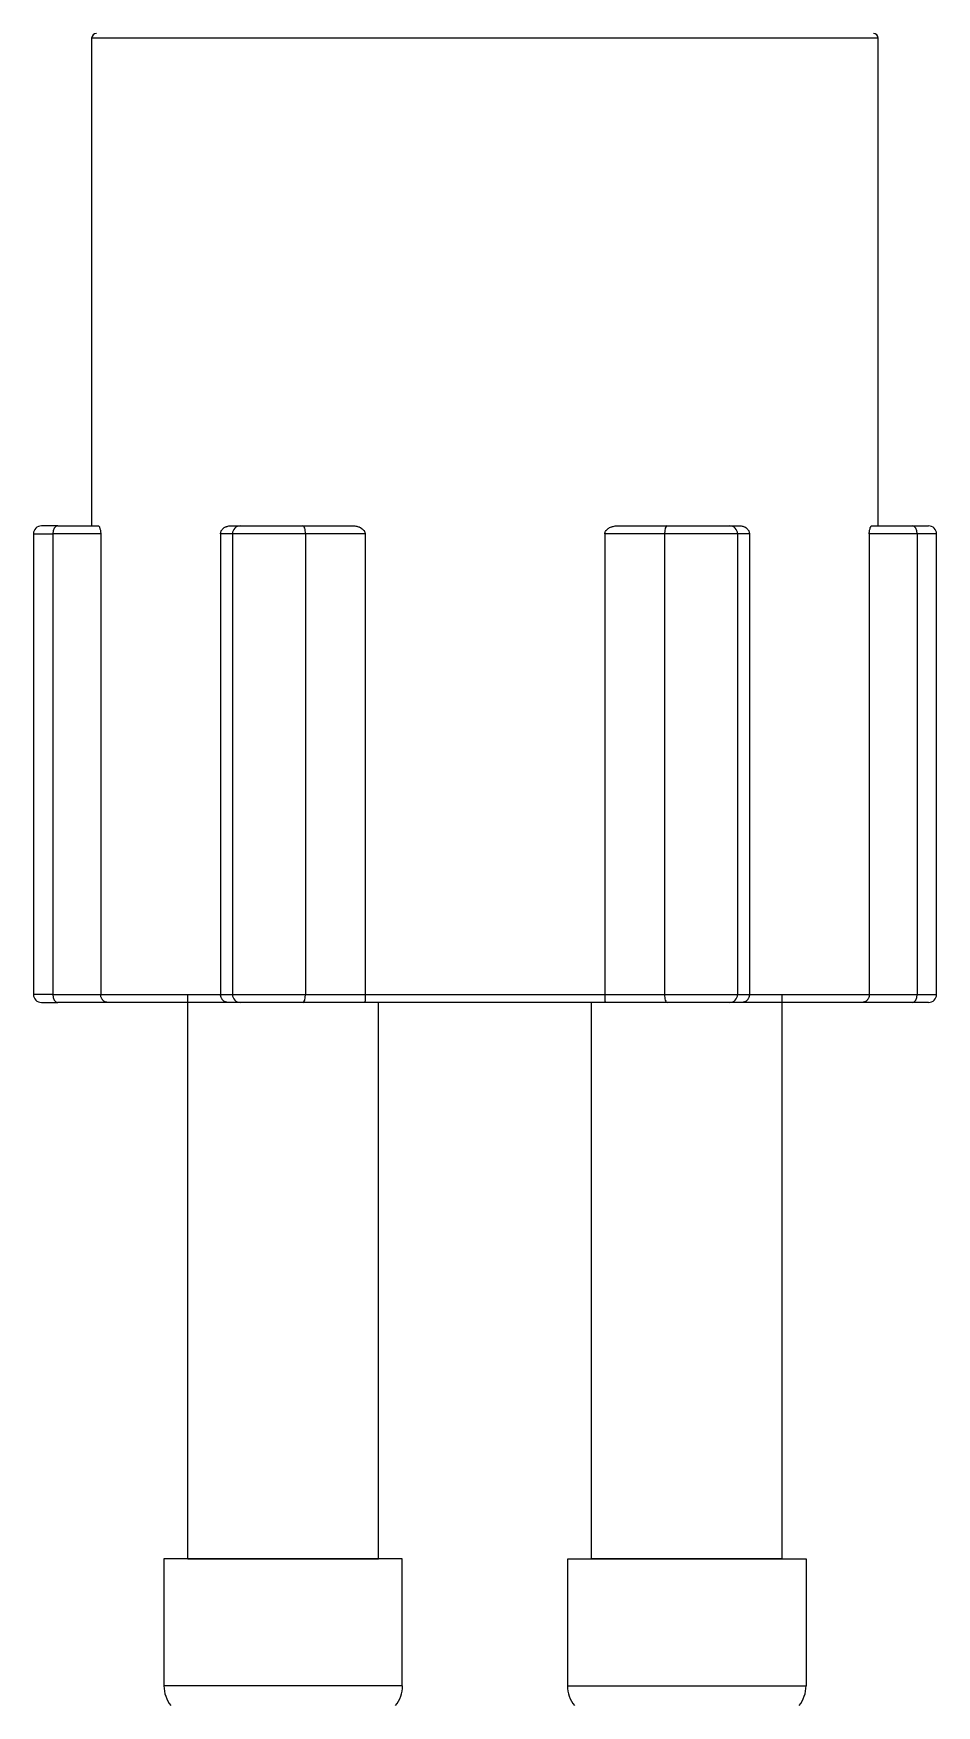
# Model space of a CAD drawing. Extents: x 0 to 948, y 0 to 695.
# Drawn here: x 144.7 to 201.6, y 235.6 to 340.9 of the extents above; entities that cross this region are included whole.
import ezdxf

# ---------------------------------------------------------------- set-up
doc = ezdxf.new("R2010")
doc.units = 0
doc.header["$LTSCALE"] = 10
doc.header["$MEASUREMENT"] = 0
doc.layers.get('0').update_dxf_attribs({"linetype": 'CONTINUOUS'})
for name, color, linetype in [('1', 7, 'CONTINUOUS'), ('DEF_LAYER_ASSEM_MEMBER', 7, 'CONTINUOUS'), ('레이어 1', 7, 'CONTINUOUS')]:
    doc.layers.add(name, color=color, linetype=linetype)

msp = doc.modelspace()

# ---------------------------------------------------------------- linework, layer by layer
at = {"lineweight": -3, "ltscale": 0.5}
for p, q in [((154.43, 244.83), (166.43, 244.83)), ((191.84, 244.83), (179.84, 244.83))]:
    msp.add_line(p, q, dxfattribs=at)
at = {"layer": '1', "color": 7, "linetype": 'Continuous', "lineweight": -3}
for p, q in [((152.93, 244.83), (152.93, 236.83)), ((160.43, 244.83), (152.93, 244.83)), ((167.93, 244.83), (160.43, 244.83)), ((167.93, 236.83), (167.93, 244.83)), ((178.34, 236.83), (178.34, 244.83)), ((178.34, 244.83), (185.84, 244.83)), ((185.84, 244.83), (193.34, 244.83)), ((193.34, 244.83), (193.34, 236.83)), ((160.43, 236.83), (152.93, 236.83)), ((167.93, 236.83), (160.43, 236.83)), ((178.34, 236.83), (185.84, 236.83)), ((185.84, 236.83), (193.34, 236.83))]:
    msp.add_line(p, q, dxfattribs=at)
for centre, start, end in [((154.93, 236.83), 180, 218.4508), ((165.94, 236.83), 321.5492, 0), ((180.33, 236.83), 180, 218.4508), ((191.34, 236.83), 321.5492, 0)]:
    msp.add_arc(centre, 2, start, end, dxfattribs=at)
at = {"layer": 'DEF_LAYER_ASSEM_MEMBER', "color": 7, "linetype": 'Continuous', "lineweight": -3}
for p, q in [((154.43, 244.83), (154.43, 280.35)), ((191.84, 244.83), (191.84, 280.35)), ((166.43, 244.83), (166.43, 279.85)), ((179.84, 244.83), (179.84, 279.85))]:
    msp.add_line(p, q, dxfattribs=at)
at = {"layer": '레이어 1', "lineweight": -3}
for p, q in [((148.38, 340.55), (148.38, 309.85)), ((197.88, 340.55), (148.38, 340.55)), ((197.88, 309.85), (197.88, 340.55)), ((146.26, 309.85), (145.22, 309.85)), ((146.26, 309.85), (148.79, 309.85)), ((157.11, 309.85), (157.73, 309.85)), ((157.73, 309.85), (161.67, 309.85)), ((161.67, 309.85), (164.82, 309.85)), ((181.45, 309.85), (184.6, 309.85)), ((184.6, 309.85), (188.54, 309.85)), ((188.54, 309.85), (189.16, 309.85)), ((197.48, 309.85), (200.01, 309.85)), ((200.01, 309.85), (201.05, 309.85)), ((144.72, 309.35), (144.72, 280.35)), ((144.72, 309.35), (145.93, 309.35)), ((145.93, 309.35), (145.93, 280.35)), ((148.95, 309.35), (145.93, 309.35)), ((148.95, 309.35), (148.95, 280.35)), ((157.24, 309.35), (156.49, 309.35)), ((156.49, 309.35), (156.49, 280.35)), ((157.24, 309.35), (157.24, 280.35)), ((161.83, 309.35), (157.24, 309.35)), ((165.59, 309.35), (161.83, 309.35)), ((161.83, 309.35), (161.83, 280.35)), ((165.59, 309.35), (165.59, 280.35)), ((180.68, 309.35), (180.68, 280.35)), ((184.44, 309.35), (180.68, 309.35)), ((184.44, 309.35), (184.44, 280.35)), ((189.03, 309.35), (184.44, 309.35)), ((189.78, 309.35), (189.03, 309.35)), ((189.03, 309.35), (189.03, 280.35)), ((189.78, 309.35), (189.78, 280.35)), ((200.34, 309.35), (197.32, 309.35)), ((197.32, 309.35), (197.32, 280.35)), ((201.55, 309.35), (200.34, 309.35)), ((200.34, 309.35), (200.34, 280.35)), ((201.55, 280.35), (201.55, 309.35)), ((145.93, 280.35), (144.72, 280.35)), ((145.93, 280.35), (148.95, 280.35)), ((148.95, 280.35), (156.49, 280.35)), ((156.49, 280.35), (157.24, 280.35)), ((157.24, 280.35), (161.83, 280.35)), ((161.83, 280.35), (165.59, 280.35)), ((165.59, 280.35), (180.68, 280.35)), ((180.68, 280.35), (184.44, 280.35)), ((184.44, 280.35), (189.03, 280.35)), ((189.03, 280.35), (189.78, 280.35)), ((189.78, 280.35), (197.32, 280.35)), ((197.32, 280.35), (200.34, 280.35)), ((200.34, 280.35), (201.55, 280.35)), ((145.22, 279.85), (146.26, 279.85)), ((149.4, 279.85), (146.26, 279.85)), ((156.95, 279.85), (149.4, 279.85)), ((157.73, 279.85), (156.95, 279.85)), ((161.67, 279.85), (157.73, 279.85)), ((165.58, 279.85), (161.67, 279.85)), ((180.69, 279.85), (165.58, 279.85)), ((184.6, 279.85), (180.69, 279.85)), ((188.54, 279.85), (184.6, 279.85)), ((189.32, 279.85), (188.54, 279.85)), ((196.87, 279.85), (189.32, 279.85)), ((200.01, 279.85), (196.87, 279.85)), ((201.05, 279.85), (200.01, 279.85))]:
    msp.add_line(p, q, dxfattribs=at)
for centre, radius, start, end in [((148.68, 340.55), 0.3, 90, 180), ((197.58, 340.55), 0.3, 0, 90), ((145.22, 309.35), 0.5, 90, 180), ((201.05, 309.35), 0.5, 0, 90), ((145.22, 280.35), 0.5, 180, 270), ((201.05, 280.35), 0.5, 270, 0)]:
    msp.add_arc(centre, radius, start, end, dxfattribs=at)
for centre, major_axis, ratio, start_param, end_param in [((146.26, 309.35), (0, -0.5), 0.652821, 3.141593, 4.712389), ((157.73, 309.35), (0, -0.5), 0.982435, 3.141593, 4.712389), ((161.67, 309.35), (0, -0.5), 0.329614, 1.570796, 3.141593), ((184.6, 309.35), (0, -0.5), 0.329614, 3.141593, 4.712389), ((188.54, 309.35), (0, -0.5), 0.982435, 1.570796, 3.141593), ((200.01, 309.35), (0, 0.5), 0.652821, 4.712389, 6.283185), ((146.26, 280.35), (0, -0.5), 0.652821, 4.712389, 6.283185), ((157.73, 280.35), (0, -0.5), 0.982435, 4.712389, 6.283185), ((161.67, 280.35), (0, -0.5), 0.329614, 0, 1.570796), ((184.6, 280.35), (0, 0.5), 0.329614, 1.570796, 3.141593), ((188.54, 280.35), (0, 0.5), 0.982435, 3.141593, 4.712389), ((200.01, 280.35), (0, 0.5), 0.652821, 3.141593, 4.712389)]:
    msp.add_ellipse(centre, major_axis=major_axis, ratio=ratio, start_param=start_param, end_param=end_param, dxfattribs=at)
for points, knots in [([(148.79, 309.85), (148.8, 309.85), (148.8, 309.85), (148.82, 309.84), (148.83, 309.83), (148.84, 309.82), (148.85, 309.81), (148.86, 309.79), (148.87, 309.78), (148.88, 309.76), (148.88, 309.75), (148.89, 309.72), (148.9, 309.7), (148.91, 309.65), (148.92, 309.62), (148.93, 309.58), (148.93, 309.57), (148.93, 309.56), (148.93, 309.55), (148.94, 309.52), (148.94, 309.5), (148.94, 309.46), (148.95, 309.44), (148.95, 309.4), (148.95, 309.37), (148.95, 309.35)], [0, 0, 0, 0, 0.125, 0.125, 0.25, 0.25, 0.375, 0.375, 0.4375, 0.4375, 0.5, 0.5, 0.625, 0.625, 0.75, 0.75, 0.78125, 0.78125, 0.8125, 0.8125, 0.875, 0.875, 0.9375, 0.9375, 1, 1, 1, 1]), ([(156.49, 309.35), (156.49, 309.37), (156.5, 309.4), (156.5, 309.43), (156.5, 309.44), (156.51, 309.46), (156.51, 309.47), (156.52, 309.5), (156.53, 309.52), (156.54, 309.55), (156.55, 309.56), (156.56, 309.57), (156.56, 309.58), (156.59, 309.62), (156.61, 309.65), (156.65, 309.69), (156.67, 309.7), (156.7, 309.72), (156.71, 309.73), (156.75, 309.76), (156.78, 309.78), (156.83, 309.8), (156.85, 309.8), (156.88, 309.82), (156.89, 309.82), (156.94, 309.83), (156.97, 309.84), (157.04, 309.85), (157.07, 309.85), (157.11, 309.85)], [0, 0, 0, 0, 0.0625, 0.0625, 0.09375, 0.09375, 0.125, 0.125, 0.1875, 0.1875, 0.21875, 0.21875, 0.25, 0.25, 0.375, 0.375, 0.4375, 0.4375, 0.5, 0.5, 0.625, 0.625, 0.6875, 0.6875, 0.75, 0.75, 0.875, 0.875, 1, 1, 1, 1]), ([(164.82, 309.85), (164.86, 309.85), (164.9, 309.85), (164.98, 309.84), (165.02, 309.83), (165.1, 309.82), (165.14, 309.81), (165.2, 309.79), (165.22, 309.78), (165.26, 309.76), (165.28, 309.75), (165.33, 309.72), (165.37, 309.7), (165.44, 309.65), (165.47, 309.62), (165.5, 309.58), (165.51, 309.57), (165.52, 309.56), (165.53, 309.55), (165.54, 309.52), (165.55, 309.5), (165.57, 309.46), (165.58, 309.44), (165.59, 309.4), (165.59, 309.37), (165.59, 309.35)], [0, 0, 0, 0, 0.125, 0.125, 0.25, 0.25, 0.375, 0.375, 0.4375, 0.4375, 0.5, 0.5, 0.625, 0.625, 0.75, 0.75, 0.78125, 0.78125, 0.8125, 0.8125, 0.875, 0.875, 0.9375, 0.9375, 1, 1, 1, 1]), ([(180.68, 309.35), (180.68, 309.37), (180.68, 309.4), (180.69, 309.43), (180.69, 309.44), (180.7, 309.46), (180.7, 309.47), (180.72, 309.5), (180.73, 309.52), (180.74, 309.55), (180.75, 309.56), (180.76, 309.57), (180.77, 309.58), (180.8, 309.62), (180.83, 309.65), (180.88, 309.69), (180.9, 309.7), (180.94, 309.72), (180.96, 309.73), (181.01, 309.76), (181.05, 309.78), (181.11, 309.8), (181.13, 309.8), (181.17, 309.82), (181.19, 309.82), (181.25, 309.83), (181.29, 309.84), (181.37, 309.85), (181.41, 309.85), (181.45, 309.85)], [0, 0, 0, 0, 0.0625, 0.0625, 0.09375, 0.09375, 0.125, 0.125, 0.1875, 0.1875, 0.21875, 0.21875, 0.25, 0.25, 0.375, 0.375, 0.4375, 0.4375, 0.5, 0.5, 0.625, 0.625, 0.6875, 0.6875, 0.75, 0.75, 0.875, 0.875, 1, 1, 1, 1]), ([(189.16, 309.85), (189.2, 309.85), (189.23, 309.85), (189.3, 309.84), (189.33, 309.83), (189.39, 309.82), (189.42, 309.81), (189.47, 309.79), (189.49, 309.78), (189.52, 309.76), (189.53, 309.75), (189.57, 309.72), (189.6, 309.7), (189.66, 309.65), (189.68, 309.62), (189.71, 309.58), (189.71, 309.57), (189.72, 309.56), (189.73, 309.55), (189.74, 309.52), (189.75, 309.5), (189.76, 309.46), (189.77, 309.44), (189.77, 309.4), (189.78, 309.37), (189.78, 309.35)], [0, 0, 0, 0, 0.125, 0.125, 0.25, 0.25, 0.375, 0.375, 0.4375, 0.4375, 0.5, 0.5, 0.625, 0.625, 0.75, 0.75, 0.78125, 0.78125, 0.8125, 0.8125, 0.875, 0.875, 0.9375, 0.9375, 1, 1, 1, 1]), ([(197.32, 309.35), (197.32, 309.37), (197.32, 309.4), (197.32, 309.43), (197.32, 309.44), (197.33, 309.46), (197.33, 309.47), (197.33, 309.5), (197.33, 309.52), (197.34, 309.55), (197.34, 309.56), (197.34, 309.57), (197.34, 309.58), (197.35, 309.62), (197.36, 309.65), (197.37, 309.69), (197.37, 309.7), (197.38, 309.72), (197.38, 309.73), (197.39, 309.76), (197.4, 309.78), (197.41, 309.8), (197.42, 309.8), (197.43, 309.82), (197.43, 309.82), (197.44, 309.83), (197.45, 309.84), (197.47, 309.85), (197.47, 309.85), (197.48, 309.85)], [0, 0, 0, 0, 0.0625, 0.0625, 0.09375, 0.09375, 0.125, 0.125, 0.1875, 0.1875, 0.21875, 0.21875, 0.25, 0.25, 0.375, 0.375, 0.4375, 0.4375, 0.5, 0.5, 0.625, 0.625, 0.6875, 0.6875, 0.75, 0.75, 0.875, 0.875, 1, 1, 1, 1]), ([(149.4, 279.85), (149.39, 279.85), (149.39, 279.85), (149.37, 279.85), (149.37, 279.85), (149.34, 279.86), (149.33, 279.86), (149.29, 279.87), (149.26, 279.88), (149.22, 279.89), (149.21, 279.9), (149.18, 279.92), (149.17, 279.92), (149.13, 279.95), (149.11, 279.97), (149.07, 280.01), (149.06, 280.02), (149.05, 280.04), (149.03, 280.07), (149.01, 280.1), (149, 280.13), (148.99, 280.14), (148.99, 280.15), (148.97, 280.19), (148.96, 280.22), (148.95, 280.27), (148.95, 280.29), (148.95, 280.32), (148.95, 280.34), (148.95, 280.35)], [0, 0, 0, 0, 0.03125, 0.03125, 0.0625, 0.0625, 0.125, 0.125, 0.25, 0.25, 0.3125, 0.3125, 0.375, 0.375, 0.5, 0.5, 0.5625, 0.5625, 0.625, 0.6875, 0.71875, 0.71875, 0.75, 0.75, 0.875, 0.875, 0.9375, 0.9375, 1, 1, 1, 1]), ([(156.95, 279.85), (156.95, 279.85), (156.94, 279.85), (156.93, 279.85), (156.92, 279.85), (156.9, 279.86), (156.88, 279.86), (156.85, 279.86), (156.84, 279.87), (156.81, 279.88), (156.8, 279.88), (156.76, 279.9), (156.73, 279.92), (156.69, 279.94), (156.68, 279.95), (156.66, 279.97), (156.63, 279.99), (156.61, 280.02), (156.59, 280.04), (156.58, 280.06), (156.56, 280.1), (156.54, 280.13), (156.53, 280.16), (156.53, 280.17), (156.52, 280.19), (156.52, 280.2), (156.51, 280.22), (156.51, 280.24), (156.5, 280.29), (156.49, 280.32), (156.49, 280.35)], [0, 0, 0, 0, 0.03125, 0.03125, 0.0625, 0.0625, 0.125, 0.125, 0.1875, 0.1875, 0.25, 0.25, 0.375, 0.375, 0.4375, 0.4375, 0.5, 0.5625, 0.5625, 0.625, 0.625, 0.75, 0.75, 0.78125, 0.78125, 0.8125, 0.8125, 0.875, 0.875, 1, 1, 1, 1]), ([(165.59, 280.35), (165.59, 280.32), (165.59, 280.29), (165.59, 280.24), (165.59, 280.22), (165.59, 280.2), (165.59, 280.19), (165.59, 280.17), (165.59, 280.16), (165.59, 280.13), (165.59, 280.1), (165.59, 280.06), (165.59, 280.04), (165.59, 280.02), (165.59, 279.99), (165.59, 279.97), (165.59, 279.95), (165.59, 279.94), (165.58, 279.92), (165.58, 279.9), (165.58, 279.88), (165.58, 279.88), (165.58, 279.87), (165.58, 279.86), (165.58, 279.86), (165.58, 279.86), (165.58, 279.85), (165.58, 279.85), (165.58, 279.85), (165.58, 279.85), (165.58, 279.85)], [0, 0, 0, 0, 0.125, 0.125, 0.1875, 0.1875, 0.21875, 0.21875, 0.25, 0.25, 0.375, 0.375, 0.4375, 0.4375, 0.5, 0.5625, 0.5625, 0.625, 0.625, 0.75, 0.75, 0.8125, 0.8125, 0.875, 0.875, 0.9375, 0.9375, 0.96875, 0.96875, 1, 1, 1, 1]), ([(180.68, 280.35), (180.68, 280.32), (180.68, 280.29), (180.68, 280.24), (180.68, 280.22), (180.68, 280.2), (180.68, 280.19), (180.68, 280.17), (180.68, 280.16), (180.68, 280.13), (180.68, 280.1), (180.68, 280.06), (180.68, 280.04), (180.68, 280.02), (180.68, 279.99), (180.68, 279.97), (180.68, 279.95), (180.68, 279.94), (180.69, 279.92), (180.69, 279.9), (180.69, 279.88), (180.69, 279.88), (180.69, 279.87), (180.69, 279.86), (180.69, 279.86), (180.69, 279.86), (180.69, 279.85), (180.69, 279.85), (180.69, 279.85), (180.69, 279.85), (180.69, 279.85)], [0, 0, 0, 0, 0.125, 0.125, 0.1875, 0.1875, 0.21875, 0.21875, 0.25, 0.25, 0.375, 0.375, 0.4375, 0.4375, 0.5, 0.5625, 0.5625, 0.625, 0.625, 0.75, 0.75, 0.8125, 0.8125, 0.875, 0.875, 0.9375, 0.9375, 0.96875, 0.96875, 1, 1, 1, 1]), ([(189.78, 280.35), (189.78, 280.32), (189.77, 280.29), (189.76, 280.24), (189.76, 280.22), (189.75, 280.2), (189.75, 280.19), (189.74, 280.17), (189.74, 280.16), (189.73, 280.13), (189.71, 280.1), (189.69, 280.06), (189.68, 280.04), (189.66, 280.02), (189.64, 279.99), (189.61, 279.97), (189.59, 279.95), (189.58, 279.94), (189.54, 279.92), (189.51, 279.9), (189.47, 279.88), (189.46, 279.88), (189.43, 279.87), (189.42, 279.86), (189.39, 279.86), (189.37, 279.86), (189.35, 279.85), (189.34, 279.85), (189.33, 279.85), (189.32, 279.85), (189.32, 279.85)], [0, 0, 0, 0, 0.125, 0.125, 0.1875, 0.1875, 0.21875, 0.21875, 0.25, 0.25, 0.375, 0.375, 0.4375, 0.4375, 0.5, 0.5625, 0.5625, 0.625, 0.625, 0.75, 0.75, 0.8125, 0.8125, 0.875, 0.875, 0.9375, 0.9375, 0.96875, 0.96875, 1, 1, 1, 1]), ([(197.32, 280.35), (197.32, 280.32), (197.32, 280.29), (197.31, 280.24), (197.31, 280.22), (197.3, 280.2), (197.3, 280.19), (197.29, 280.17), (197.29, 280.16), (197.27, 280.13), (197.26, 280.1), (197.23, 280.06), (197.22, 280.04), (197.21, 280.02), (197.19, 279.99), (197.16, 279.97), (197.14, 279.95), (197.13, 279.94), (197.09, 279.92), (197.07, 279.9), (197.02, 279.88), (197.01, 279.88), (196.98, 279.87), (196.97, 279.86), (196.94, 279.86), (196.93, 279.86), (196.9, 279.85), (196.9, 279.85), (196.88, 279.85), (196.88, 279.85), (196.87, 279.85)], [0, 0, 0, 0, 0.125, 0.125, 0.1875, 0.1875, 0.21875, 0.21875, 0.25, 0.25, 0.375, 0.375, 0.4375, 0.4375, 0.5, 0.5625, 0.5625, 0.625, 0.625, 0.75, 0.75, 0.8125, 0.8125, 0.875, 0.875, 0.9375, 0.9375, 0.96875, 0.96875, 1, 1, 1, 1])]:
    msp.add_open_spline(points, degree=3, knots=knots, dxfattribs=at)

doc.saveas('drawing.dxf')
